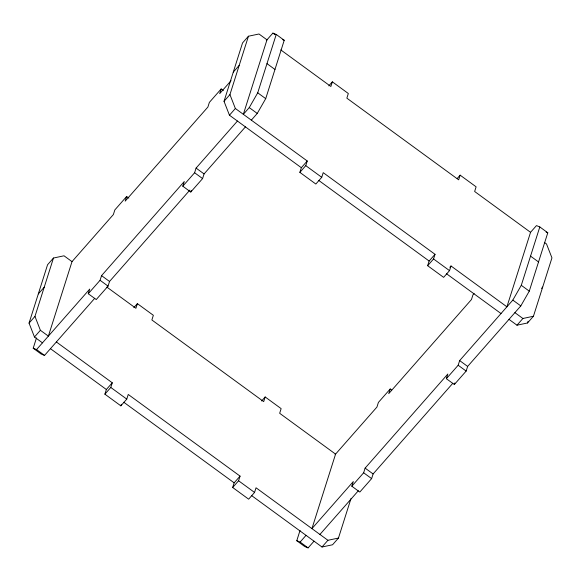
<?xml version="1.0" encoding="UTF-8"?>
<svg xmlns="http://www.w3.org/2000/svg" width="581" height="581" viewBox="0 0 581 581"><rect width="100%" height="100%" fill="white"/><g stroke="black" fill="none" stroke-linecap="round" stroke-linejoin="round"><path stroke-width="0.87" d="M42.464 342.848L34.475 337.016L29.05 323.116L47.562 264.747L53.474 258.029L64.019 255.8L72.008 261.632L48.376 336.123L40.387 330.291L34.962 316.398L53.474 258.029M94.732 298.307L44.541 355.405L41.193 354.061L33.204 348.23L36.472 337.924M189.871 190.074L109.533 281.465L108.059 286.121L96.243 299.564L88.254 293.732L89.735 289.077L36.559 349.566L33.204 348.23M88.254 293.732L100.07 280.289L101.552 275.634L184.264 181.533L182.79 186.196L190.771 192.028L202.595 178.585L204.069 173.93L245.429 126.876M128.837 198.07L126.658 196.48L125.184 201.135L207.896 107.042L209.371 102.387L221.187 88.944L223.365 90.534M350.989 498.571L338.462 538.057L327.916 540.286L256.032 487.786L254.558 492.441L248.646 499.166L232.676 487.495L238.58 480.777L240.062 476.122L128.241 394.455L126.767 399.111L120.855 405.836L104.885 394.172L106.359 389.51L112.271 382.792L56.364 341.962M104.885 394.172L110.789 387.447L112.271 382.792M452.846 383.249L373.104 473.958L371.629 478.613L359.813 492.056L351.825 486.224L353.299 481.569L311.939 528.623L335.571 454.124L279.664 413.287L281.139 408.632L265.168 396.968L263.694 401.624L151.873 319.964L153.355 315.301L137.377 303.638L135.903 308.293L106.86 287.087M182.79 186.196L194.606 172.753L196.08 168.091L237.44 121.044M221.187 88.944L219.712 93.599L231.064 80.686M120.855 405.836L121.349 404.282M190.771 192.028L191.265 190.474M351.825 486.224L363.641 472.781L365.115 468.126L447.835 374.026L446.353 378.689L454.342 384.52L466.158 371.077L467.64 366.422L520.808 305.926L529.276 291.139L547.796 232.77L539.807 226.939L536.459 225.595L530.547 232.32L506.915 306.819L451.009 265.982L449.527 270.637L443.623 277.362L427.645 265.699L433.557 258.973L435.031 254.318L323.218 172.651L321.743 177.314L315.832 184.032L299.861 172.368L301.336 167.713L229.451 115.212L224.026 101.312L242.538 42.943L248.45 36.225L258.995 33.996L266.977 39.828L243.345 114.326L249.256 107.601L257.724 92.815L276.236 34.446L272.888 33.102L266.316 40.583M224.026 101.312L229.931 94.594L248.45 36.225M251.333 120.158L257.245 113.433L265.713 98.647L284.225 40.278L276.236 34.446M299.861 172.368L305.766 165.643L307.24 160.988L235.363 108.487L229.931 94.594M530.547 232.32L474.641 191.49L476.115 186.828L460.145 175.164L458.663 179.819L346.85 98.16L348.324 93.505L332.354 81.834L330.872 86.489L280.776 49.901M232.676 487.495L234.15 482.84L240.062 476.122M314.023 541.172L308.112 547.898L304.764 546.554L296.775 540.722L300.043 530.417M427.645 265.699L429.127 261.036L435.031 254.318M391.674 390.033L390.229 388.972L388.747 393.627L471.467 299.535L472.941 294.879L474.125 293.528M446.353 378.689L458.169 365.246L459.651 360.583L512.827 300.094L521.288 285.307L539.807 226.939M454.342 384.52L454.836 382.966M508.992 319.368L516.981 325.2L527.526 322.971L528.071 321.257M527.526 322.971L533.438 316.253L551.95 257.884L546.525 243.984L544.346 242.393M38.31 293.935L44.214 287.21M233.279 72.131L239.19 65.406M126.658 196.48L114.842 209.923L113.36 214.578L72.008 261.632M29.05 323.116L34.962 316.398M34.475 337.016L40.387 330.291M229.451 115.212L235.363 108.487M133.833 307.669L137.377 303.638M328.81 85.865L332.354 81.834M301.336 167.713L307.24 160.988M261.624 400.999L265.168 396.968M457.189 178.527L460.145 175.164M449.825 267.325L451.009 265.982M390.229 388.972L378.405 402.415L376.931 407.07L335.106 454.654M296.775 540.722L300.123 542.058L306.034 535.341M319.928 534.455L358.332 490.763M541.514 288.408L542.69 287.065M251.58 495.571L322.005 547.004L327.916 540.286M516.981 325.2L522.893 318.482L533.438 316.253M338.462 538.057L332.55 544.775L322.005 547.004M282.548 39.61L284.225 40.278M546.118 232.102L547.796 232.77M272.888 33.102L275.067 34.693M266.984 63.634L274.966 69.466M530.547 256.127L538.536 261.958M257.724 92.815L265.713 98.647M521.288 285.307L529.276 291.139M249.256 107.601L257.245 113.433M512.827 300.094L520.808 305.926M514.904 312.651L522.893 318.482M305.766 165.643L321.743 177.314M433.557 258.973L449.527 270.637M318.773 180.444L429.127 261.036M446.549 273.767L501.011 313.537M196.08 168.091L204.069 173.93M459.651 360.583L467.64 366.422M194.606 172.753L202.595 178.585M458.169 365.246L466.158 371.077M101.552 275.634L109.533 281.465M365.115 468.126L373.104 473.958M100.07 280.289L108.059 286.121M363.641 472.781L371.629 478.613M110.789 387.447L126.767 399.111M238.58 480.777L254.558 492.441M50.453 348.68L106.359 389.51M123.797 402.248L234.15 482.84M36.559 349.566L44.541 355.405M300.123 542.058L308.112 547.898"/></g></svg>
